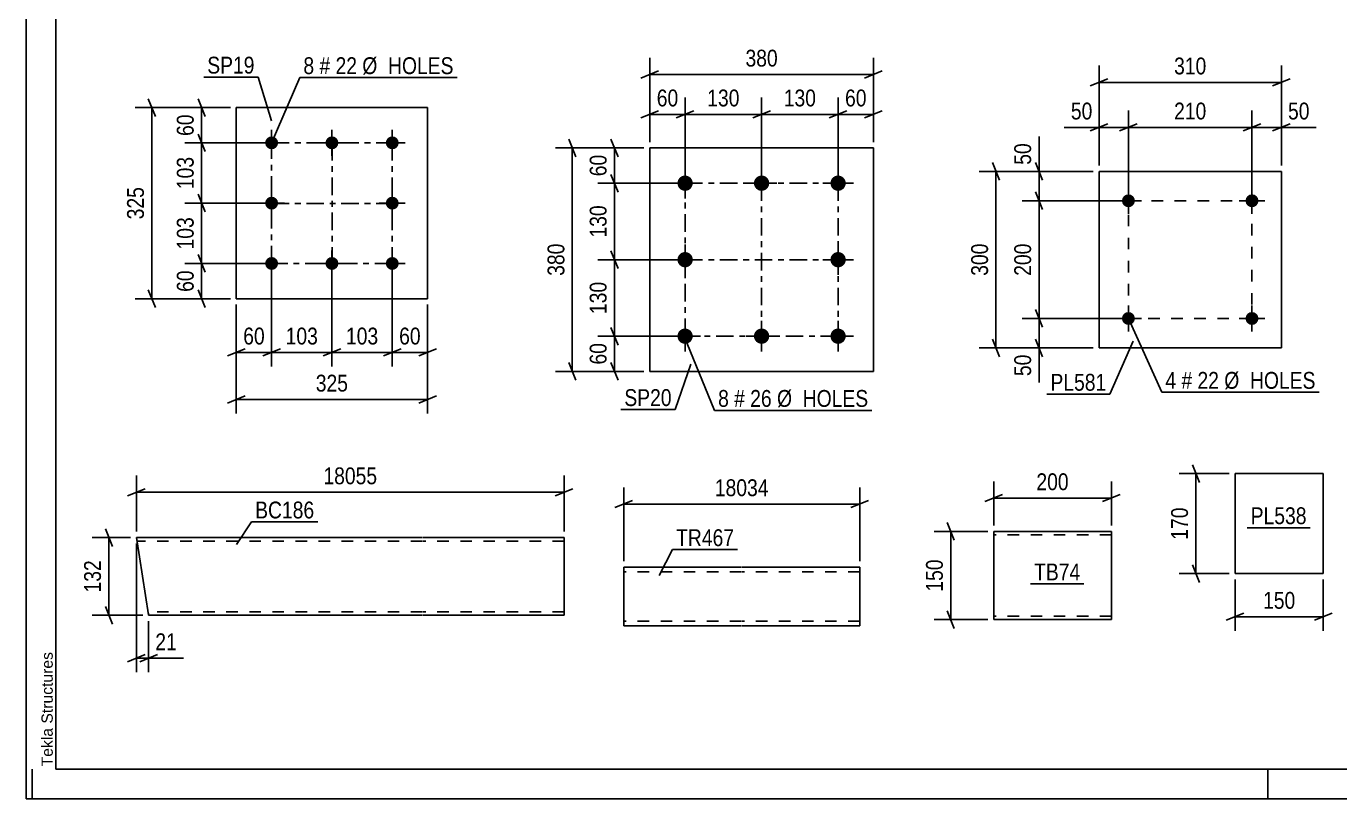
# Model space of a CAD drawing. Header units: millimetres. Extents: x 0 to 841, y 0 to 594.
# Drawn here: x 0 to 223.2, y 0 to 131.3 of the extents above; entities that cross this region are included whole.
import ezdxf

# ---------------------------------------------------------------- set-up
doc = ezdxf.new("R2010")
doc.units = ezdxf.units.MM
doc.linetypes.add('DXK_LINE_DOT2', pattern=[3.9198, 1.9599, -1.9599])
doc.linetypes.add('DXK_LINE_DOT3', pattern=[5.9187, 2.979, -0.9799, 0.9799, -0.9799])
doc.styles.add('Arial', font='ARIAL.TTF', dxfattribs={"height": 0.2})
doc.styles.add('Arial Narrow', font='ARIALN.TTF', dxfattribs={"height": 0.2})

# ---------------------------------------------------------------- blocks, each defined once
blk = doc.blocks.new('Unknown-318887657-1133 - 14856')
at = {"color": 5, "linetype": 'Continuous'}
for p, q in [((0, 594), (0, 0)), ((5, 589), (5, 5)), ((1, 0), (1, 5)), ((5, 5), (836, 5)), ((211, 0), (211, 5)), ((0, 0), (841, 0))]:
    blk.add_line(p, q, dxfattribs=at)
at = {"color": 174, "linetype": 'Continuous', "style": 'Arial'}
blk.add_text('Tekla Structures', height=1.9102, rotation=90, dxfattribs=at).set_placement((4.5, 5.5))
blk = doc.blocks.new('Part-318887657-2313 - 2236')
at = {"color": 2, "linetype": 'Continuous'}
for p, q in [((105.97, 110.61), (105.97, 72.61)), ((105.97, 110.61), (143.97, 110.61)), ((143.97, 110.61), (143.97, 72.61)), ((105.97, 72.61), (143.97, 72.61))]:
    blk.add_line(p, q, dxfattribs=at)
blk = doc.blocks.new('Bolt-318887657-2298 - 2236')
at = {"linetype": 'Continuous'}
for points in [[(111.97, 105.91, -1), (111.97, 103.31, -1)], [(124.97, 105.91, -1), (124.97, 103.31, -1)], [(137.97, 105.91, -1), (137.97, 103.31, -1)], [(111.97, 92.91, -1), (111.97, 90.31, -1)], [(137.97, 92.91, -1), (137.97, 90.31, -1)], [(111.97, 79.91, -1), (111.97, 77.31, -1)], [(124.97, 79.91, -1), (124.97, 77.31, -1)], [(137.97, 79.91, -1), (137.97, 77.31, -1)]]:
    blk.add_hatch(color=1, dxfattribs=at).paths.add_polyline_path(points)
at = {"color": 1, "linetype": 'Continuous'}
for p, q in [((111.97, 107.21), (111.97, 102.01)), ((124.97, 107.21), (124.97, 102.01)), ((137.97, 107.21), (137.97, 102.01)), ((109.37, 104.61), (114.57, 104.61)), ((122.37, 104.61), (127.57, 104.61)), ((135.37, 104.61), (140.57, 104.61)), ((111.97, 94.21), (111.97, 89.01)), ((137.97, 94.21), (137.97, 89.01)), ((109.37, 91.61), (114.57, 91.61)), ((135.37, 91.61), (140.57, 91.61)), ((111.97, 81.21), (111.97, 76.01)), ((124.97, 81.21), (124.97, 76.01)), ((137.97, 81.21), (137.97, 76.01)), ((109.37, 78.61), (114.57, 78.61)), ((122.37, 78.61), (127.57, 78.61)), ((135.37, 78.61), (140.57, 78.61))]:
    blk.add_line(p, q, dxfattribs=at)
blk = doc.blocks.new('Part-318887657-2472 - 2458')
at = {"color": 2, "linetype": 'Continuous'}
for p, q in [((205.43, 55.26), (205.43, 38.26)), ((205.43, 55.26), (220.43, 55.26)), ((220.43, 55.26), (220.43, 38.26)), ((205.43, 38.26), (220.43, 38.26))]:
    blk.add_line(p, q, dxfattribs=at)
blk = doc.blocks.new('Part-318887657-2430 - 2415')
at = {"color": 2, "linetype": 'Continuous'}
for p, q in [((164.42, 45.44), (164.42, 44.24)), ((184.42, 45.44), (164.42, 45.44)), ((184.42, 45.34), (184.42, 45.44)), ((184.42, 45.34), (184.42, 44.24)), ((164.42, 31.18), (164.42, 44.24)), ((184.42, 44.24), (184.42, 30.44)), ((164.42, 30.53), (164.42, 31.18)), ((164.42, 30.44), (164.42, 30.53)), ((184.42, 30.44), (164.42, 30.44))]:
    blk.add_line(p, q, dxfattribs=at)
at = {"color": 7, "linetype": 'DXK_LINE_DOT2'}
for p, q in [((184.42, 44.84), (164.42, 44.84)), ((184.42, 44.24), (184.42, 45.08)), ((164.42, 31.18), (164.42, 30.79)), ((164.42, 31.04), (164.42, 31.08)), ((184.42, 31.04), (164.42, 31.04)), ((184.42, 31.04), (184.42, 31.08))]:
    blk.add_line(p, q, dxfattribs=at)
blk = doc.blocks.new('Part-318887657-14675 - 14674')
at = {"color": 2, "linetype": 'Continuous'}
for p, q in [((18.73, 44.39), (67.31, 44.39)), ((20.79, 31.28), (18.73, 44.39)), ((67.41, 44.39), (91.41, 44.39)), ((91.41, 44.39), (91.41, 44.3)), ((91.41, 44.3), (91.41, 43.65)), ((91.41, 43.65), (91.41, 32.39)), ((20.8, 31.19), (20.79, 31.28)), ((91.41, 31.19), (91.41, 32.39)), ((67.31, 31.19), (20.8, 31.19)), ((91.41, 31.19), (67.41, 31.19))]:
    blk.add_line(p, q, dxfattribs=at)
at = {"color": 7, "linetype": 'DXK_LINE_DOT2'}
for p, q in [((67.31, 43.79), (18.82, 43.79)), ((91.41, 43.79), (67.41, 43.79)), ((91.41, 44.39), (91.41, 44.39)), ((91.41, 44.04), (91.41, 43.65)), ((67.31, 31.79), (20.71, 31.79)), ((20.75, 31.54), (20.8, 31.19)), ((91.41, 31.79), (67.41, 31.79)), ((91.41, 31.28), (91.41, 31.54)), ((91.41, 31.19), (91.41, 31.28))]:
    blk.add_line(p, q, dxfattribs=at)
blk = doc.blocks.new('Bolt-318887657-2534 - 2500')
at = {"linetype": 'Continuous'}
for points in [[(41.7, 112.57, -1), (41.7, 110.37, -1)], [(51.95, 112.57, -1), (51.95, 110.37, -1)], [(62.2, 112.57, -1), (62.2, 110.37, -1)], [(41.7, 102.32, -1), (41.7, 100.12, -1)], [(62.2, 102.32, -1), (62.2, 100.12, -1)], [(41.7, 92.07, -1), (41.7, 89.87, -1)], [(51.95, 92.07, -1), (51.95, 89.87, -1)], [(62.2, 92.07, -1), (62.2, 89.87, -1)]]:
    blk.add_hatch(color=1, dxfattribs=at).paths.add_polyline_path(points)
at = {"color": 1, "linetype": 'Continuous'}
for p, q in [((41.7, 113.67), (41.7, 109.27)), ((51.95, 113.67), (51.95, 109.27)), ((62.2, 113.67), (62.2, 109.27)), ((39.5, 111.47), (43.9, 111.47)), ((49.75, 111.47), (54.15, 111.47)), ((60, 111.47), (64.4, 111.47)), ((41.7, 103.42), (41.7, 99.02)), ((62.2, 103.42), (62.2, 99.02)), ((39.5, 101.22), (43.9, 101.22)), ((60, 101.22), (64.4, 101.22)), ((41.7, 93.17), (41.7, 88.77)), ((51.95, 93.17), (51.95, 88.77)), ((62.2, 93.17), (62.2, 88.77)), ((39.5, 90.97), (43.9, 90.97)), ((49.75, 90.97), (54.15, 90.97)), ((60, 90.97), (64.4, 90.97))]:
    blk.add_line(p, q, dxfattribs=at)
blk = doc.blocks.new('Part-318887657-2539 - 2500')
at = {"color": 2, "linetype": 'Continuous'}
for p, q in [((35.7, 117.47), (35.7, 84.97)), ((68.2, 117.47), (35.7, 117.47)), ((68.2, 84.97), (68.2, 117.47)), ((35.7, 84.97), (68.2, 84.97))]:
    blk.add_line(p, q, dxfattribs=at)
blk = doc.blocks.new('Part-318887657-6486 - 6478')
at = {"color": 2, "linetype": 'Continuous'}
for p, q in [((121.54, 39.37), (101.54, 39.37)), ((101.54, 39.37), (101.54, 30.97)), ((141.64, 39.37), (121.64, 39.37)), ((141.64, 39.37), (141.64, 39.37)), ((141.64, 29.37), (141.64, 39.37)), ((101.54, 29.84), (101.54, 30.97)), ((101.54, 29.37), (101.54, 29.84)), ((121.54, 29.37), (101.54, 29.37)), ((141.64, 29.37), (121.64, 29.37)), ((141.64, 29.37), (141.64, 29.37))]:
    blk.add_line(p, q, dxfattribs=at)
at = {"color": 7, "linetype": 'DXK_LINE_DOT2'}
for p, q in [((101.54, 39.25), (101.54, 37.77)), ((121.54, 38.57), (101.54, 38.57)), ((141.64, 38.57), (121.64, 38.57)), ((141.64, 39.37), (141.64, 30.17)), ((141.64, 38.57), (141.64, 38.57)), ((101.54, 30.23), (101.54, 30.97)), ((101.54, 30.17), (101.54, 30.23)), ((101.54, 30.17), (101.54, 30.23)), ((101.54, 29.84), (101.54, 30.23)), ((121.54, 30.17), (101.54, 30.17)), ((141.64, 30.17), (121.64, 30.17)), ((141.64, 30.66), (141.64, 30.97)), ((141.64, 29.49), (141.64, 30.97)), ((141.64, 30.23), (141.64, 30.66)), ((141.64, 30.17), (141.64, 30.23)), ((141.64, 30.17), (141.64, 30.17)), ((141.64, 29.37), (141.64, 29.49))]:
    blk.add_line(p, q, dxfattribs=at)
blk = doc.blocks.new('Part-318887657-6880 - 6836')
at = {"color": 2, "linetype": 'Continuous'}
for p, q in [((182.31, 76.61), (182.31, 106.61)), ((182.31, 106.61), (213.31, 106.61)), ((213.31, 106.61), (213.31, 76.61)), ((213.31, 76.61), (182.31, 76.61))]:
    blk.add_line(p, q, dxfattribs=at)
blk = doc.blocks.new('Bolt-318887657-6870 - 6836')
at = {"linetype": 'Continuous'}
for points in [[(188.41, 101.62, -1), (186.21, 101.62, -1)], [(209.41, 101.62, -1), (207.21, 101.62, -1)]]:
    blk.add_hatch(color=1, dxfattribs=at).paths.add_polyline_path(points)
at = {"color": 1, "linetype": 'Continuous'}
for p, q in [((187.31, 103.82), (187.31, 99.42)), ((208.31, 103.82), (208.31, 99.42)), ((185.11, 101.62), (189.51, 101.62)), ((206.11, 101.62), (210.51, 101.62))]:
    blk.add_line(p, q, dxfattribs=at)
blk = doc.blocks.new('Bolt-318887657-6875 - 6836')
at = {"linetype": 'Continuous'}
for points in [[(188.41, 81.62, -1), (186.21, 81.62, -1)], [(209.41, 81.62, -1), (207.21, 81.62, -1)]]:
    blk.add_hatch(color=1, dxfattribs=at).paths.add_polyline_path(points)
at = {"color": 1, "linetype": 'Continuous'}
for p, q in [((187.31, 83.82), (187.31, 79.42)), ((208.31, 83.82), (208.31, 79.42)), ((185.11, 81.62), (189.51, 81.62)), ((206.11, 81.62), (210.51, 81.62))]:
    blk.add_line(p, q, dxfattribs=at)
blk = doc.blocks.new('Rectangle-318887657-2400 - 2236')
at = {"color": 1, "linetype": 'DXK_LINE_DOT3'}
blk.add_lwpolyline([(111.97, 104.61), (137.97, 104.61), (137.97, 78.61), (111.97, 78.61), (111.97, 104.61)], close=True, dxfattribs=at)
blk = doc.blocks.new('Rectangle-318887657-2626 - 2500')
at = {"color": 1, "linetype": 'DXK_LINE_DOT3'}
blk.add_lwpolyline([(41.7, 111.47), (62.2, 111.47), (62.2, 90.97), (41.7, 90.97), (41.7, 111.47)], close=True, dxfattribs=at)
blk = doc.blocks.new('Rectangle-318887657-6989 - 6836')
at = {"color": 1, "linetype": 'DXK_LINE_DOT2'}
blk.add_lwpolyline([(187.31, 101.62), (208.31, 101.62), (208.31, 81.62), (187.31, 81.62), (187.31, 101.62)], close=True, dxfattribs=at)
blk = doc.blocks.new('Line-318887657-2386 - 2236')
at = {"color": 1, "linetype": 'DXK_LINE_DOT3'}
blk.add_line((124.97, 104.61), (124.97, 78.61), dxfattribs=at)
blk = doc.blocks.new('Line-318887657-2612 - 2500')
at = {"color": 1, "linetype": 'DXK_LINE_DOT3'}
blk.add_line((52, 111.47), (52, 90.97), dxfattribs=at)
blk = doc.blocks.new('Line-318887657-2393 - 2236')
at = {"color": 1, "linetype": 'DXK_LINE_DOT3'}
blk.add_line((111.97, 91.61), (137.97, 91.61), dxfattribs=at)
blk = doc.blocks.new('Line-318887657-2619 - 2500')
at = {"color": 1, "linetype": 'DXK_LINE_DOT3'}
blk.add_line((41.7, 101.17), (62.2, 101.17), dxfattribs=at)
blk = doc.blocks.new('StraightDimension-318887657-13867 - 2236')
at = {"color": 7, "linetype": 'Continuous'}
for p, q in [((110.97, 91.61), (97.12, 91.61)), ((100.57, 90.11), (99.37, 93.11)), ((99.97, 78.61), (99.97, 91.61)), ((110.97, 78.61), (97.12, 78.61)), ((99.37, 80.11), (100.57, 77.11))]:
    blk.add_line(p, q, dxfattribs=at)
at = {"color": 0}
blk.add_wipeout([(99.22, 88.46), (95.02, 88.46), (95.02, 81.77), (99.22, 81.77)], dxfattribs=at)
at = {"color": 3, "style": 'Arial Narrow'}
blk.add_text('130', height=2.863, rotation=90.0002, dxfattribs=at).set_placement((98.62, 82.37))
blk = doc.blocks.new('StraightDimension-318887657-2336 - 2236')
at = {"color": 7, "linetype": 'Continuous'}
for p, q in [((137.97, 105.61), (137.97, 119.16)), ((143.97, 111.61), (143.97, 119.16)), ((136.47, 115.71), (139.47, 116.91)), ((137.97, 116.31), (143.97, 116.31)), ((145.47, 116.91), (142.47, 115.71))]:
    blk.add_line(p, q, dxfattribs=at)
at = {"color": 0}
blk.add_wipeout([(143.4, 117.06), (143.4, 121.26), (138.55, 121.26), (138.55, 117.06)], dxfattribs=at)
at = {"color": 3, "style": 'Arial Narrow'}
blk.add_text('60', height=2.863, dxfattribs=at).set_placement((139.15, 117.66))
blk = doc.blocks.new('StraightDimension-318887657-2315 - 2236')
at = {"color": 7, "linetype": 'Continuous'}
for p, q in [((105.97, 111.61), (105.97, 125.93)), ((143.97, 111.61), (143.97, 125.93)), ((107.47, 123.68), (104.47, 122.48)), ((105.97, 123.08), (143.97, 123.08)), ((142.47, 122.48), (145.47, 123.68))]:
    blk.add_line(p, q, dxfattribs=at)
at = {"color": 0}
blk.add_wipeout([(128.32, 123.83), (128.32, 128.03), (121.63, 128.03), (121.63, 123.83)], dxfattribs=at)
at = {"color": 3, "style": 'Arial Narrow'}
blk.add_text('380', height=2.863, dxfattribs=at).set_placement((122.23, 124.43))
blk = doc.blocks.new('StraightDimension-318887657-2326 - 2236')
at = {"color": 7, "linetype": 'Continuous'}
for p, q in [((105.97, 111.61), (105.97, 119.16)), ((111.97, 105.61), (111.97, 119.16)), ((104.47, 115.71), (107.47, 116.91)), ((105.97, 116.31), (111.97, 116.31)), ((113.47, 116.91), (110.47, 115.71))]:
    blk.add_line(p, q, dxfattribs=at)
at = {"color": 0}
blk.add_wipeout([(111.4, 117.06), (111.4, 121.26), (106.55, 121.26), (106.55, 117.06)], dxfattribs=at)
at = {"color": 3, "style": 'Arial Narrow'}
blk.add_text('60', height=2.863, dxfattribs=at).set_placement((107.15, 117.66))
blk = doc.blocks.new('StraightDimension-318887657-2351 - 2236')
at = {"color": 7, "linetype": 'Continuous'}
for p, q in [((93.4, 109.11), (92.2, 112.11)), ((104.97, 110.61), (89.95, 110.61)), ((92.8, 72.61), (92.8, 110.61)), ((92.2, 74.11), (93.4, 71.11)), ((104.97, 72.61), (89.95, 72.61))]:
    blk.add_line(p, q, dxfattribs=at)
at = {"color": 0}
blk.add_wipeout([(92.05, 94.96), (87.85, 94.96), (87.85, 88.27), (92.05, 88.27)], dxfattribs=at)
at = {"color": 3, "style": 'Arial Narrow'}
blk.add_text('380', height=2.863, rotation=90.0002, dxfattribs=at).set_placement((91.45, 88.87))
blk = doc.blocks.new('StraightDimension-318887657-2366 - 2236')
at = {"color": 7, "linetype": 'Continuous'}
for p, q in [((110.97, 78.61), (97.12, 78.61)), ((99.37, 80.11), (100.57, 77.11)), ((99.97, 72.61), (99.97, 78.61)), ((100.57, 71.11), (99.37, 74.11)), ((104.97, 72.61), (97.12, 72.61))]:
    blk.add_line(p, q, dxfattribs=at)
at = {"color": 0}
blk.add_wipeout([(99.22, 78.04), (95.02, 78.04), (95.02, 73.19), (99.22, 73.19)], dxfattribs=at)
at = {"color": 3, "style": 'Arial Narrow'}
blk.add_text('60', height=2.863, rotation=90.0002, dxfattribs=at).set_placement((98.62, 73.79))
blk = doc.blocks.new('StraightDimension-318887657-2376 - 2236')
at = {"color": 7, "linetype": 'Continuous'}
for p, q in [((99.37, 112.11), (100.57, 109.11)), ((104.97, 110.61), (97.12, 110.61)), ((99.97, 104.61), (99.97, 110.61)), ((100.57, 103.11), (99.37, 106.11)), ((110.97, 104.61), (97.12, 104.61))]:
    blk.add_line(p, q, dxfattribs=at)
at = {"color": 0}
blk.add_wipeout([(99.22, 110.04), (95.02, 110.04), (95.02, 105.19), (99.22, 105.19)], dxfattribs=at)
at = {"color": 3, "style": 'Arial Narrow'}
blk.add_text('60', height=2.863, rotation=90.0002, dxfattribs=at).set_placement((98.62, 105.79))
blk = doc.blocks.new('StraightDimension-318887657-13845 - 2236')
at = {"color": 7, "linetype": 'Continuous'}
for p, q in [((111.97, 105.61), (111.97, 119.16)), ((124.97, 105.61), (124.97, 119.16)), ((113.47, 116.91), (110.47, 115.71)), ((111.97, 116.31), (124.97, 116.31)), ((123.47, 115.71), (126.47, 116.91))]:
    blk.add_line(p, q, dxfattribs=at)
at = {"color": 0}
blk.add_wipeout([(121.82, 117.06), (121.82, 121.26), (115.13, 121.26), (115.13, 117.06)], dxfattribs=at)
at = {"color": 3, "style": 'Arial Narrow'}
blk.add_text('130', height=2.863, dxfattribs=at).set_placement((115.73, 117.66))
blk = doc.blocks.new('StraightDimension-318887657-13847 - 2236')
at = {"color": 7, "linetype": 'Continuous'}
for p, q in [((124.97, 105.61), (124.97, 119.16)), ((137.97, 105.61), (137.97, 119.16)), ((126.47, 116.91), (123.47, 115.71)), ((124.97, 116.31), (137.97, 116.31)), ((136.47, 115.71), (139.47, 116.91))]:
    blk.add_line(p, q, dxfattribs=at)
at = {"color": 0}
blk.add_wipeout([(134.82, 117.06), (134.82, 121.26), (128.13, 121.26), (128.13, 117.06)], dxfattribs=at)
at = {"color": 3, "style": 'Arial Narrow'}
blk.add_text('130', height=2.863, dxfattribs=at).set_placement((128.73, 117.66))
blk = doc.blocks.new('StraightDimension-318887657-13869 - 2236')
at = {"color": 7, "linetype": 'Continuous'}
for p, q in [((100.57, 103.11), (99.37, 106.11)), ((110.97, 104.61), (97.12, 104.61)), ((99.97, 91.61), (99.97, 104.61)), ((110.97, 91.61), (97.12, 91.61)), ((99.37, 93.11), (100.57, 90.11))]:
    blk.add_line(p, q, dxfattribs=at)
at = {"color": 0}
blk.add_wipeout([(99.22, 101.46), (95.02, 101.46), (95.02, 94.77), (99.22, 94.77)], dxfattribs=at)
at = {"color": 3, "style": 'Arial Narrow'}
blk.add_text('130', height=2.863, rotation=90.0002, dxfattribs=at).set_placement((98.62, 95.37))
blk = doc.blocks.new('StraightDimension-318887657-2485 - 2458')
at = {"color": 7, "linetype": 'Continuous'}
for p, q in [((199.38, 53.76), (198.18, 56.76)), ((204.43, 55.26), (195.93, 55.26)), ((198.78, 38.26), (198.78, 55.26)), ((204.43, 38.26), (195.93, 38.26)), ((198.18, 39.76), (199.38, 36.76))]:
    blk.add_line(p, q, dxfattribs=at)
at = {"color": 0}
blk.add_wipeout([(198.03, 50.1), (193.83, 50.1), (193.83, 43.42), (198.03, 43.42)], dxfattribs=at)
at = {"color": 3, "style": 'Arial Narrow'}
blk.add_text('170', height=2.863, rotation=90.0002, dxfattribs=at).set_placement((197.43, 44.02))
blk = doc.blocks.new('StraightDimension-318887657-2474 - 2458')
at = {"color": 7, "linetype": 'Continuous'}
for p, q in [((205.43, 37.26), (205.43, 28.53)), ((220.43, 37.26), (220.43, 28.53)), ((206.93, 31.53), (203.93, 30.33)), ((218.93, 30.33), (221.93, 31.53)), ((205.43, 30.93), (220.43, 30.93))]:
    blk.add_line(p, q, dxfattribs=at)
at = {"color": 0}
blk.add_wipeout([(216.27, 31.68), (216.27, 35.88), (209.59, 35.88), (209.59, 31.68)], dxfattribs=at)
at = {"color": 3, "style": 'Arial Narrow'}
blk.add_text('150', height=2.863, dxfattribs=at).set_placement((210.19, 32.28))
blk = doc.blocks.new('StraightDimension-318887657-2432 - 2415')
at = {"color": 7, "linetype": 'Continuous'}
for p, q in [((157.72, 43.94), (156.52, 46.94)), ((163.42, 45.44), (154.27, 45.44)), ((157.12, 30.44), (157.12, 45.44)), ((156.52, 31.94), (157.72, 28.94)), ((163.42, 30.44), (154.27, 30.44))]:
    blk.add_line(p, q, dxfattribs=at)
at = {"color": 0}
blk.add_wipeout([(156.37, 41.28), (152.17, 41.28), (152.17, 34.59), (156.37, 34.59)], dxfattribs=at)
at = {"color": 3, "style": 'Arial Narrow'}
blk.add_text('150', height=2.863, rotation=90.0002, dxfattribs=at).set_placement((155.77, 35.19))
blk = doc.blocks.new('StraightDimension-318887657-2443 - 2415')
at = {"color": 7, "linetype": 'Continuous'}
for p, q in [((164.42, 46.44), (164.42, 53.94)), ((184.42, 46.44), (184.42, 53.94)), ((165.92, 51.69), (162.92, 50.49)), ((182.92, 50.49), (185.92, 51.69)), ((164.42, 51.09), (184.42, 51.09))]:
    blk.add_line(p, q, dxfattribs=at)
at = {"color": 0}
blk.add_wipeout([(177.76, 51.84), (177.76, 56.04), (171.07, 56.04), (171.07, 51.84)], dxfattribs=at)
at = {"color": 3, "style": 'Arial Narrow'}
blk.add_text('200', height=2.863, dxfattribs=at).set_placement((171.67, 52.44))
blk = doc.blocks.new('StraightDimension-318887657-14716 - 14674')
at = {"color": 7, "linetype": 'Continuous'}
for p, q in [((18.73, 45.39), (18.73, 54.94)), ((91.41, 45.39), (91.41, 54.94)), ((20.23, 52.69), (17.23, 51.49)), ((18.73, 52.09), (91.41, 52.09)), ((89.91, 51.49), (92.91, 52.69))]:
    blk.add_line(p, q, dxfattribs=at)
at = {"color": 0}
blk.add_wipeout([(60.24, 52.84), (60.24, 57.04), (49.9, 57.04), (49.9, 52.84)], dxfattribs=at)
at = {"color": 3, "style": 'Arial Narrow'}
blk.add_text('18055', height=2.863, dxfattribs=at).set_placement((50.5, 53.44))
blk = doc.blocks.new('StraightDimension-318887657-14690 - 14674')
at = {"color": 7, "linetype": 'Continuous'}
for p, q in [((14.64, 42.89), (13.44, 45.89)), ((17.73, 44.39), (11.19, 44.39)), ((14.04, 31.19), (14.04, 44.39)), ((13.44, 32.69), (14.64, 29.69)), ((19.8, 31.19), (11.19, 31.19))]:
    blk.add_line(p, q, dxfattribs=at)
at = {"color": 0}
blk.add_wipeout([(13.29, 41.14), (9.09, 41.14), (9.09, 34.45), (13.29, 34.45)], dxfattribs=at)
at = {"color": 3, "style": 'Arial Narrow'}
blk.add_text('132', height=2.863, rotation=90.0002, dxfattribs=at).set_placement((12.69, 35.05))
blk = doc.blocks.new('StraightDimension-318887657-14703 - 14674')
at = {"color": 7, "linetype": 'Continuous'}
for p, q in [((18.73, 43.39), (18.73, 21.49)), ((20.8, 30.19), (20.8, 21.49)), ((17.23, 23.29), (20.23, 24.49)), ((18.73, 23.89), (20.8, 23.89)), ((22.3, 24.49), (19.3, 23.29))]:
    blk.add_line(p, q, dxfattribs=at)
at = {"color": 0}
blk.add_wipeout([(26.18, 24.64), (26.18, 28.84), (21.33, 28.84), (21.33, 24.64)], dxfattribs=at)
at = {"color": 7, "linetype": 'Continuous'}
blk.add_line((20.8, 23.89), (26.71, 23.89), dxfattribs=at)
blk.add_line((20.8, 23.89), (26.71, 23.89), dxfattribs=at)
at = {"color": 3, "style": 'Arial Narrow'}
blk.add_text('21', height=2.863, dxfattribs=at).set_placement((21.93, 25.24))
blk = doc.blocks.new('StraightDimension-318887657-2562 - 2500')
at = {"color": 7, "linetype": 'Continuous'}
for p, q in [((62.2, 89.97), (62.2, 73.45)), ((68.2, 83.97), (68.2, 73.45)), ((60.7, 75.25), (63.7, 76.45)), ((69.7, 76.45), (66.7, 75.25)), ((62.2, 75.85), (68.2, 75.85))]:
    blk.add_line(p, q, dxfattribs=at)
at = {"color": 0}
blk.add_wipeout([(67.62, 76.6), (67.62, 80.8), (62.77, 80.8), (62.77, 76.6)], dxfattribs=at)
at = {"color": 3, "style": 'Arial Narrow'}
blk.add_text('60', height=2.863, dxfattribs=at).set_placement((63.37, 77.2))
blk = doc.blocks.new('StraightDimension-318887657-13927 - 2500')
at = {"color": 7, "linetype": 'Continuous'}
for p, q in [((29.2, 102.72), (30.4, 99.72)), ((40.7, 101.22), (26.95, 101.22)), ((29.8, 90.97), (29.8, 101.22)), ((30.4, 89.47), (29.2, 92.47)), ((40.7, 90.97), (26.95, 90.97))]:
    blk.add_line(p, q, dxfattribs=at)
at = {"color": 0}
blk.add_wipeout([(29.05, 99.43), (24.85, 99.43), (24.85, 92.75), (29.05, 92.75)], dxfattribs=at)
at = {"color": 3, "style": 'Arial Narrow'}
blk.add_text('103', height=2.863, rotation=90.0002, dxfattribs=at).set_placement((28.45, 93.35))
blk = doc.blocks.new('StraightDimension-318887657-2588 - 2500')
at = {"color": 7, "linetype": 'Continuous'}
for p, q in [((29.2, 92.47), (30.4, 89.47)), ((40.7, 90.97), (26.95, 90.97)), ((29.8, 84.97), (29.8, 90.97)), ((34.7, 84.97), (26.95, 84.97)), ((30.4, 83.47), (29.2, 86.47))]:
    blk.add_line(p, q, dxfattribs=at)
at = {"color": 0}
blk.add_wipeout([(29.05, 90.39), (24.85, 90.39), (24.85, 85.54), (29.05, 85.54)], dxfattribs=at)
at = {"color": 3, "style": 'Arial Narrow'}
blk.add_text('60', height=2.863, rotation=90.0002, dxfattribs=at).set_placement((28.45, 86.14))
blk = doc.blocks.new('StraightDimension-318887657-2541 - 2500')
at = {"color": 7, "linetype": 'Continuous'}
for p, q in [((21.94, 115.97), (20.74, 118.97)), ((34.7, 117.47), (18.49, 117.47)), ((21.34, 84.97), (21.34, 117.47)), ((34.7, 84.97), (18.49, 84.97)), ((20.74, 86.47), (21.94, 83.47))]:
    blk.add_line(p, q, dxfattribs=at)
at = {"color": 0}
blk.add_wipeout([(20.59, 104.56), (16.39, 104.56), (16.39, 97.87), (20.59, 97.87)], dxfattribs=at)
at = {"color": 3, "style": 'Arial Narrow'}
blk.add_text('325', height=2.863, rotation=90.0002, dxfattribs=at).set_placement((19.99, 98.47))
blk = doc.blocks.new('StraightDimension-318887657-2552 - 2500')
at = {"color": 7, "linetype": 'Continuous'}
for p, q in [((41.7, 89.97), (41.7, 73.45)), ((35.7, 83.97), (35.7, 73.45)), ((34.2, 75.25), (37.2, 76.45)), ((43.2, 76.45), (40.2, 75.25)), ((35.7, 75.85), (41.7, 75.85))]:
    blk.add_line(p, q, dxfattribs=at)
at = {"color": 0}
blk.add_wipeout([(41.12, 76.6), (41.12, 80.8), (36.27, 80.8), (36.27, 76.6)], dxfattribs=at)
at = {"color": 3, "style": 'Arial Narrow'}
blk.add_text('60', height=2.863, dxfattribs=at).set_placement((36.87, 77.2))
blk = doc.blocks.new('StraightDimension-318887657-2577 - 2500')
at = {"color": 7, "linetype": 'Continuous'}
for p, q in [((35.7, 83.97), (35.7, 65.45)), ((68.2, 83.97), (68.2, 65.45)), ((37.2, 68.45), (34.2, 67.25)), ((35.7, 67.85), (68.2, 67.85)), ((66.7, 67.25), (69.7, 68.45))]:
    blk.add_line(p, q, dxfattribs=at)
at = {"color": 0}
blk.add_wipeout([(55.29, 68.6), (55.29, 72.8), (48.6, 72.8), (48.6, 68.6)], dxfattribs=at)
at = {"color": 3, "style": 'Arial Narrow'}
blk.add_text('325', height=2.863, dxfattribs=at).set_placement((49.2, 69.2))
blk = doc.blocks.new('StraightDimension-318887657-2598 - 2500')
at = {"color": 7, "linetype": 'Continuous'}
for p, q in [((29.2, 118.97), (30.4, 115.97)), ((34.7, 117.47), (26.95, 117.47)), ((29.8, 111.47), (29.8, 117.47)), ((30.4, 109.97), (29.2, 112.97)), ((40.7, 111.47), (26.95, 111.47))]:
    blk.add_line(p, q, dxfattribs=at)
at = {"color": 0}
blk.add_wipeout([(29.05, 116.89), (24.85, 116.89), (24.85, 112.04), (29.05, 112.04)], dxfattribs=at)
at = {"color": 3, "style": 'Arial Narrow'}
blk.add_text('60', height=2.863, rotation=90.0002, dxfattribs=at).set_placement((28.45, 112.64))
blk = doc.blocks.new('StraightDimension-318887657-13905 - 2500')
at = {"color": 7, "linetype": 'Continuous'}
for p, q in [((41.7, 89.97), (41.7, 73.45)), ((51.95, 89.97), (51.95, 73.45)), ((40.2, 75.25), (43.2, 76.45)), ((53.45, 76.45), (50.45, 75.25)), ((41.7, 75.85), (51.95, 75.85))]:
    blk.add_line(p, q, dxfattribs=at)
at = {"color": 0}
blk.add_wipeout([(50.16, 76.6), (50.16, 80.8), (43.48, 80.8), (43.48, 76.6)], dxfattribs=at)
at = {"color": 3, "style": 'Arial Narrow'}
blk.add_text('103', height=2.863, dxfattribs=at).set_placement((44.08, 77.2))
blk = doc.blocks.new('StraightDimension-318887657-13907 - 2500')
at = {"color": 7, "linetype": 'Continuous'}
for p, q in [((51.95, 89.97), (51.95, 73.45)), ((62.2, 89.97), (62.2, 73.45)), ((50.45, 75.25), (53.45, 76.45)), ((63.7, 76.45), (60.7, 75.25)), ((51.95, 75.85), (62.2, 75.85))]:
    blk.add_line(p, q, dxfattribs=at)
at = {"color": 0}
blk.add_wipeout([(60.41, 76.6), (60.41, 80.8), (53.73, 80.8), (53.73, 76.6)], dxfattribs=at)
at = {"color": 3, "style": 'Arial Narrow'}
blk.add_text('103', height=2.863, dxfattribs=at).set_placement((54.33, 77.2))
blk = doc.blocks.new('StraightDimension-318887657-13929 - 2500')
at = {"color": 7, "linetype": 'Continuous'}
for p, q in [((29.2, 112.97), (30.4, 109.97)), ((40.7, 111.47), (26.95, 111.47)), ((29.8, 101.22), (29.8, 111.47)), ((30.4, 99.72), (29.2, 102.72)), ((40.7, 101.22), (26.95, 101.22))]:
    blk.add_line(p, q, dxfattribs=at)
at = {"color": 0}
blk.add_wipeout([(29.05, 109.68), (24.85, 109.68), (24.85, 103), (29.05, 103)], dxfattribs=at)
at = {"color": 3, "style": 'Arial Narrow'}
blk.add_text('103', height=2.863, rotation=90.0002, dxfattribs=at).set_placement((28.45, 103.6))
blk = doc.blocks.new('StraightDimension-318887657-6491 - 6478')
at = {"color": 7, "linetype": 'Continuous'}
for p, q in [((101.54, 40.37), (101.54, 52.92)), ((141.64, 40.37), (141.64, 52.92)), ((103.04, 50.67), (100.04, 49.47)), ((101.54, 50.07), (141.64, 50.07)), ((140.14, 49.47), (143.14, 50.67))]:
    blk.add_line(p, q, dxfattribs=at)
at = {"color": 0}
blk.add_wipeout([(126.76, 50.82), (126.76, 55.02), (116.42, 55.02), (116.42, 50.82)], dxfattribs=at)
at = {"color": 3, "style": 'Arial Narrow'}
blk.add_text('18034', height=2.863, dxfattribs=at).set_placement((117.02, 51.42))
blk = doc.blocks.new('StraightDimension-318887657-6925 - 6836')
at = {"color": 7, "linetype": 'Continuous'}
for p, q in [((182.31, 107.61), (182.31, 124.6)), ((213.31, 107.61), (213.31, 124.6)), ((183.81, 122.35), (180.81, 121.15)), ((182.31, 121.75), (213.31, 121.75)), ((211.81, 121.15), (214.81, 122.35))]:
    blk.add_line(p, q, dxfattribs=at)
at = {"color": 0}
blk.add_wipeout([(201.15, 122.5), (201.15, 126.7), (194.47, 126.7), (194.47, 122.5)], dxfattribs=at)
at = {"color": 3, "style": 'Arial Narrow'}
blk.add_text('310', height=2.863, dxfattribs=at).set_placement((195.07, 123.1))
blk = doc.blocks.new('StraightDimension-318887657-6882 - 6836')
at = {"color": 7, "linetype": 'Continuous'}
for p, q in [((208.31, 102.62), (208.31, 116.94)), ((213.31, 107.61), (213.31, 116.94)), ((206.81, 113.49), (209.81, 114.69)), ((208.31, 114.09), (213.31, 114.09)), ((214.81, 114.69), (211.81, 113.49))]:
    blk.add_line(p, q, dxfattribs=at)
at = {"color": 0}
blk.add_wipeout([(218.69, 114.84), (218.69, 119.04), (213.83, 119.04), (213.83, 114.84)], dxfattribs=at)
at = {"color": 7, "linetype": 'Continuous'}
blk.add_line((213.31, 114.09), (219.22, 114.09), dxfattribs=at)
blk.add_line((213.31, 114.09), (219.22, 114.09), dxfattribs=at)
at = {"color": 3, "style": 'Arial Narrow'}
blk.add_text('50', height=2.863, dxfattribs=at).set_placement((214.43, 115.44))
blk = doc.blocks.new('StraightDimension-318887657-6895 - 6836')
at = {"color": 7, "linetype": 'Continuous'}
for p, q in [((187.31, 102.62), (187.31, 116.94)), ((208.31, 102.62), (208.31, 116.94)), ((188.81, 114.69), (185.81, 113.49)), ((187.31, 114.09), (208.31, 114.09)), ((206.81, 113.49), (209.81, 114.69))]:
    blk.add_line(p, q, dxfattribs=at)
at = {"color": 0}
blk.add_wipeout([(201.15, 114.84), (201.15, 119.04), (194.47, 119.04), (194.47, 114.84)], dxfattribs=at)
at = {"color": 3, "style": 'Arial Narrow'}
blk.add_text('210', height=2.863, dxfattribs=at).set_placement((195.07, 115.44))
blk = doc.blocks.new('StraightDimension-318887657-6960 - 6836')
at = {"color": 7, "linetype": 'Continuous'}
for p, q in [((172.72, 100.12), (171.52, 103.12)), ((186.31, 101.62), (169.27, 101.62)), ((172.12, 81.62), (172.12, 101.62)), ((171.52, 83.12), (172.72, 80.12)), ((186.31, 81.62), (169.27, 81.62))]:
    blk.add_line(p, q, dxfattribs=at)
at = {"color": 0}
blk.add_wipeout([(171.37, 94.96), (167.17, 94.96), (167.17, 88.27), (171.37, 88.27)], dxfattribs=at)
at = {"color": 3, "style": 'Arial Narrow'}
blk.add_text('200', height=2.863, rotation=90.0002, dxfattribs=at).set_placement((170.77, 88.87))
blk = doc.blocks.new('StraightDimension-318887657-6911 - 6836')
at = {"color": 7, "linetype": 'Continuous'}
for p, q in [((182.31, 107.61), (182.31, 116.94)), ((187.31, 102.62), (187.31, 116.94)), ((180.81, 113.49), (183.81, 114.69)), ((182.31, 114.09), (187.31, 114.09)), ((188.81, 114.69), (185.81, 113.49))]:
    blk.add_line(p, q, dxfattribs=at)
at = {"color": 0}
blk.add_wipeout([(181.78, 114.84), (181.78, 119.04), (176.93, 119.04), (176.93, 114.84)], dxfattribs=at)
at = {"color": 7, "linetype": 'Continuous'}
blk.add_line((182.31, 114.09), (176.4, 114.09), dxfattribs=at)
blk.add_line((182.31, 114.09), (176.4, 114.09), dxfattribs=at)
at = {"color": 3, "style": 'Arial Narrow'}
blk.add_text('50', height=2.863, dxfattribs=at).set_placement((177.53, 115.44))
blk = doc.blocks.new('StraightDimension-318887657-6936 - 6836')
at = {"color": 7, "linetype": 'Continuous'}
for p, q in [((165.4, 105.11), (164.2, 108.11)), ((181.31, 106.61), (161.95, 106.61)), ((164.8, 76.61), (164.8, 106.61)), ((181.31, 76.61), (161.95, 76.61)), ((164.2, 78.11), (165.4, 75.11))]:
    blk.add_line(p, q, dxfattribs=at)
at = {"color": 0}
blk.add_wipeout([(164.05, 94.96), (159.85, 94.96), (159.85, 88.27), (164.05, 88.27)], dxfattribs=at)
at = {"color": 3, "style": 'Arial Narrow'}
blk.add_text('300', height=2.863, rotation=90.0002, dxfattribs=at).set_placement((163.45, 88.87))
blk = doc.blocks.new('StraightDimension-318887657-6947 - 6836')
at = {"color": 7, "linetype": 'Continuous'}
for p, q in [((171.52, 83.12), (172.72, 80.12)), ((186.31, 81.62), (169.27, 81.62)), ((172.12, 76.61), (172.12, 81.62)), ((181.31, 76.61), (169.27, 76.61)), ((172.72, 75.11), (171.52, 78.11))]:
    blk.add_line(p, q, dxfattribs=at)
at = {"color": 0}
blk.add_wipeout([(171.37, 76.09), (167.17, 76.09), (167.17, 71.23), (171.37, 71.23)], dxfattribs=at)
at = {"color": 7, "linetype": 'Continuous'}
blk.add_line((172.12, 76.61), (172.12, 70.71), dxfattribs=at)
blk.add_line((172.12, 76.61), (172.12, 70.71), dxfattribs=at)
at = {"color": 3, "style": 'Arial Narrow'}
blk.add_text('50', height=2.863, rotation=90.0002, dxfattribs=at).set_placement((170.77, 71.83))
blk = doc.blocks.new('StraightDimension-318887657-6976 - 6836')
at = {"color": 7, "linetype": 'Continuous'}
for p, q in [((171.52, 108.11), (172.72, 105.11)), ((181.31, 106.61), (169.27, 106.61)), ((172.12, 101.62), (172.12, 106.61)), ((172.72, 100.12), (171.52, 103.12)), ((186.31, 101.62), (169.27, 101.62))]:
    blk.add_line(p, q, dxfattribs=at)
at = {"color": 0}
blk.add_wipeout([(171.37, 112), (167.17, 112), (167.17, 107.14), (171.37, 107.14)], dxfattribs=at)
at = {"color": 7, "linetype": 'Continuous'}
blk.add_line((172.12, 106.61), (172.12, 112.52), dxfattribs=at)
blk.add_line((172.12, 106.61), (172.12, 112.52), dxfattribs=at)
at = {"color": 3, "style": 'Arial Narrow'}
blk.add_text('50', height=2.863, rotation=90.0002, dxfattribs=at).set_placement((170.77, 107.74))
blk = doc.blocks.new('Mark-318887657-2309 - 2236')
at = {"color": 0}
blk.add_wipeout([(109.68, 66.74), (109.68, 69.74), (101.64, 69.74), (101.64, 66.74)], dxfattribs=at)
blk.add_wipeout([(109.68, 66.74), (109.68, 69.74), (101.64, 69.74), (101.64, 66.74)], dxfattribs=at)
at = {"color": 30, "linetype": 'Continuous'}
for p in [(112.95, 73.88), (101.04, 66.14)]:
    blk.add_line(p, (110.28, 66.14), dxfattribs=at)
at = {"color": 3, "style": 'Arial Narrow'}
blk.add_text('SP20', height=2.863, dxfattribs=at).set_placement((101.64, 66.74))
blk = doc.blocks.new('Mark-318887657-2294 - 2236')
at = {"color": 0}
blk.add_wipeout([(119.4, 66.6), (119.4, 69.6), (117.58, 69.6), (117.58, 66.6)], dxfattribs=at)
blk.add_wipeout([(119.4, 66.6), (119.4, 69.6), (117.58, 69.6), (117.58, 66.6)], dxfattribs=at)
at = {"color": 7, "linetype": 'Continuous'}
blk.add_line((111.74, 78.72), (116.98, 66), dxfattribs=at)
at = {"color": 0}
blk.add_wipeout([(122.13, 66.6), (122.13, 69.6), (120.3, 69.6), (120.3, 66.6)], dxfattribs=at)
blk.add_wipeout([(122.13, 66.6), (122.13, 69.6), (120.3, 69.6), (120.3, 66.6)], dxfattribs=at)
at = {"color": 3, "style": 'Arial Narrow'}
blk.add_text('8', height=2.86, dxfattribs=at).set_placement((117.58, 66.6))
at = {"color": 0}
blk.add_wipeout([(126.69, 66.6), (126.69, 69.6), (123.03, 69.6), (123.03, 66.6)], dxfattribs=at)
blk.add_wipeout([(126.69, 66.6), (126.69, 69.6), (123.03, 69.6), (123.03, 66.6)], dxfattribs=at)
at = {"color": 3, "style": 'Arial Narrow'}
blk.add_text('#', height=2.86, dxfattribs=at).set_placement((120.3, 66.6))
at = {"color": 0}
blk.add_wipeout([(143.12, 66.6), (143.12, 69.6), (127.59, 69.6), (127.59, 66.6)], dxfattribs=at)
blk.add_wipeout([(143.12, 66.6), (143.12, 69.6), (127.59, 69.6), (127.59, 66.6)], dxfattribs=at)
at = {"color": 7, "linetype": 'Continuous'}
blk.add_line((116.98, 66), (143.72, 66), dxfattribs=at)
at = {"color": 3, "style": 'Arial Narrow'}
for s, p in [('26', (123.03, 66.6)), ('Ø  HOLES', (127.59, 66.6))]:
    blk.add_text(s, height=2.863, dxfattribs=at).set_placement(p)
blk = doc.blocks.new('Mark-318887657-2470 - 2458')
at = {"color": 0}
blk.add_wipeout([(217.59, 46.66), (217.59, 49.66), (208.09, 49.66), (208.09, 46.66)], dxfattribs=at)
blk.add_wipeout([(217.59, 46.66), (217.59, 49.66), (208.09, 49.66), (208.09, 46.66)], dxfattribs=at)
at = {"color": 30, "linetype": 'Continuous'}
blk.add_line((207.49, 46.06), (218.19, 46.06), dxfattribs=at)
at = {"color": 3, "style": 'Arial Narrow'}
blk.add_text('PL538', height=2.863, dxfattribs=at).set_placement((208.09, 46.66))
blk = doc.blocks.new('Mark-318887657-2428 - 2415')
at = {"color": 0}
blk.add_wipeout([(179.13, 37.11), (179.13, 40.11), (171.28, 40.11), (171.28, 37.11)], dxfattribs=at)
blk.add_wipeout([(179.13, 37.11), (179.13, 40.11), (171.28, 40.11), (171.28, 37.11)], dxfattribs=at)
at = {"color": 30, "linetype": 'Continuous'}
blk.add_line((170.68, 36.51), (179.73, 36.51), dxfattribs=at)
at = {"color": 3, "style": 'Arial Narrow'}
blk.add_text('TB74', height=2.863, dxfattribs=at).set_placement((171.28, 37.11))
blk = doc.blocks.new('Mark-318887657-14726 - 14674')
at = {"color": 0}
blk.add_wipeout([(48.95, 47.64), (48.95, 50.64), (38.9, 50.64), (38.9, 47.64)], dxfattribs=at)
blk.add_wipeout([(48.95, 47.64), (48.95, 50.64), (38.9, 50.64), (38.9, 47.64)], dxfattribs=at)
at = {"color": 30, "linetype": 'Continuous'}
for p, q in [((35.74, 43.22), (38.3, 47.04)), ((38.3, 47.04), (49.55, 47.04))]:
    blk.add_line(p, q, dxfattribs=at)
at = {"color": 3, "style": 'Arial Narrow'}
blk.add_text('BC186', height=2.863, dxfattribs=at).set_placement((38.9, 47.64))
blk = doc.blocks.new('Mark-318887657-2535 - 2500')
at = {"color": 0}
blk.add_wipeout([(38.8, 123.24), (38.8, 126.24), (30.76, 126.24), (30.76, 123.24)], dxfattribs=at)
blk.add_wipeout([(38.8, 123.24), (38.8, 126.24), (30.76, 126.24), (30.76, 123.24)], dxfattribs=at)
at = {"color": 30, "linetype": 'Continuous'}
for p in [(30.16, 122.64), (41.69, 115.22)]:
    blk.add_line(p, (39.4, 122.64), dxfattribs=at)
at = {"color": 3, "style": 'Arial Narrow'}
blk.add_text('SP19', height=2.863, dxfattribs=at).set_placement((30.76, 123.24))
blk = doc.blocks.new('Mark-318887657-2530 - 2500')
at = {"color": 0}
blk.add_wipeout([(48.93, 123.15), (48.93, 126.15), (47.1, 126.15), (47.1, 123.15)], dxfattribs=at)
blk.add_wipeout([(48.93, 123.15), (48.93, 126.15), (47.1, 126.15), (47.1, 123.15)], dxfattribs=at)
at = {"color": 7, "linetype": 'Continuous'}
blk.add_line((41.6, 111.28), (46.5, 122.55), dxfattribs=at)
at = {"color": 0}
blk.add_wipeout([(51.66, 123.15), (51.66, 126.15), (49.83, 126.15), (49.83, 123.15)], dxfattribs=at)
blk.add_wipeout([(51.66, 123.15), (51.66, 126.15), (49.83, 126.15), (49.83, 123.15)], dxfattribs=at)
at = {"color": 3, "style": 'Arial Narrow'}
blk.add_text('8', height=2.86, dxfattribs=at).set_placement((47.1, 123.15))
at = {"color": 0}
blk.add_wipeout([(56.21, 123.15), (56.21, 126.15), (52.56, 126.15), (52.56, 123.15)], dxfattribs=at)
blk.add_wipeout([(56.21, 123.15), (56.21, 126.15), (52.56, 126.15), (52.56, 123.15)], dxfattribs=at)
at = {"color": 3, "style": 'Arial Narrow'}
blk.add_text('#', height=2.86, dxfattribs=at).set_placement((49.83, 123.15))
at = {"color": 0}
blk.add_wipeout([(72.64, 123.15), (72.64, 126.15), (57.11, 126.15), (57.11, 123.15)], dxfattribs=at)
blk.add_wipeout([(72.64, 123.15), (72.64, 126.15), (57.11, 126.15), (57.11, 123.15)], dxfattribs=at)
at = {"color": 7, "linetype": 'Continuous'}
blk.add_line((46.5, 122.55), (73.24, 122.55), dxfattribs=at)
at = {"color": 3, "style": 'Arial Narrow'}
for s, p in [('22', (52.56, 123.15)), ('Ø  HOLES', (57.11, 123.15))]:
    blk.add_text(s, height=2.863, dxfattribs=at).set_placement(p)
blk = doc.blocks.new('Mark-318887657-6482 - 6478')
at = {"color": 0}
blk.add_wipeout([(120.3, 42.93), (120.3, 45.93), (110.44, 45.93), (110.44, 42.93)], dxfattribs=at)
blk.add_wipeout([(120.3, 42.93), (120.3, 45.93), (110.44, 45.93), (110.44, 42.93)], dxfattribs=at)
at = {"color": 30, "linetype": 'Continuous'}
for p, q in [((107.54, 37.94), (109.84, 42.33)), ((109.84, 42.33), (120.9, 42.33))]:
    blk.add_line(p, q, dxfattribs=at)
at = {"color": 3, "style": 'Arial Narrow'}
blk.add_text('TR467', height=2.863, dxfattribs=at).set_placement((110.44, 42.93))
blk = doc.blocks.new('MarkSet-318887657-7036 - 6836')
at = {"color": 0}
blk.add_wipeout([(195.42, 69.67), (195.42, 72.67), (193.59, 72.67), (193.59, 69.67)], dxfattribs=at)
blk.add_wipeout([(195.42, 69.67), (195.42, 72.67), (193.59, 72.67), (193.59, 69.67)], dxfattribs=at)
at = {"color": 7, "linetype": 'Continuous'}
blk.add_line((187.31, 81.62), (192.99, 69.07), dxfattribs=at)
at = {"color": 0}
blk.add_wipeout([(198.14, 69.67), (198.14, 72.67), (196.32, 72.67), (196.32, 69.67)], dxfattribs=at)
blk.add_wipeout([(198.14, 69.67), (198.14, 72.67), (196.32, 72.67), (196.32, 69.67)], dxfattribs=at)
at = {"color": 3, "style": 'Arial Narrow'}
blk.add_text('4', height=2.86, dxfattribs=at).set_placement((193.59, 69.67))
at = {"color": 0}
blk.add_wipeout([(202.7, 69.67), (202.7, 72.67), (199.04, 72.67), (199.04, 69.67)], dxfattribs=at)
blk.add_wipeout([(202.7, 69.67), (202.7, 72.67), (199.04, 72.67), (199.04, 69.67)], dxfattribs=at)
at = {"color": 3, "style": 'Arial Narrow'}
blk.add_text('#', height=2.86, dxfattribs=at).set_placement((196.32, 69.67))
at = {"color": 0}
blk.add_wipeout([(219.13, 69.67), (219.13, 72.67), (203.6, 72.67), (203.6, 69.67)], dxfattribs=at)
blk.add_wipeout([(219.13, 69.67), (219.13, 72.67), (203.6, 72.67), (203.6, 69.67)], dxfattribs=at)
at = {"color": 7, "linetype": 'Continuous'}
blk.add_line((192.99, 69.07), (219.73, 69.07), dxfattribs=at)
at = {"color": 3, "style": 'Arial Narrow'}
for s, p in [('22', (199.04, 69.67)), ('Ø  HOLES', (203.6, 69.67))]:
    blk.add_text(s, height=2.863, dxfattribs=at).set_placement(p)
blk = doc.blocks.new('Mark-318887657-6876 - 6836')
at = {"color": 0}
blk.add_wipeout([(183.57, 69.34), (183.57, 72.34), (174.06, 72.34), (174.06, 69.34)], dxfattribs=at)
blk.add_wipeout([(183.57, 69.34), (183.57, 72.34), (174.06, 72.34), (174.06, 69.34)], dxfattribs=at)
at = {"color": 30, "linetype": 'Continuous'}
for p in [(188.09, 77.76), (173.46, 68.74)]:
    blk.add_line(p, (184.17, 68.74), dxfattribs=at)
at = {"color": 3, "style": 'Arial Narrow'}
blk.add_text('PL581', height=2.863, dxfattribs=at).set_placement((174.06, 69.34))

msp = doc.modelspace()

# ---------------------------------------------------------------- block references
for name in ['Unknown-318887657-1133 - 14856', 'Part-318887657-2539 - 2500', 'Bolt-318887657-2534 - 2500', 'Rectangle-318887657-2626 - 2500', 'Line-318887657-2612 - 2500', 'Part-318887657-2313 - 2236', 'Bolt-318887657-2298 - 2236', 'Part-318887657-6880 - 6836', 'Rectangle-318887657-2400 - 2236', 'Line-318887657-2386 - 2236', 'Bolt-318887657-6870 - 6836', 'Line-318887657-2619 - 2500', 'Rectangle-318887657-6989 - 6836', 'Line-318887657-2393 - 2236', 'Bolt-318887657-6875 - 6836', 'Part-318887657-2472 - 2458', 'Part-318887657-2430 - 2415', 'Part-318887657-14675 - 14674', 'Part-318887657-6486 - 6478']:
    msp.add_blockref(name, (0, 0))

# ---------------------------------------------------------------- next in the draw order: block references
for name in ['StraightDimension-318887657-6925 - 6836', 'StraightDimension-318887657-2336 - 2236', 'StraightDimension-318887657-13927 - 2500', 'StraightDimension-318887657-13867 - 2236', 'StraightDimension-318887657-2562 - 2500', 'StraightDimension-318887657-14716 - 14674', 'StraightDimension-318887657-2485 - 2458', 'StraightDimension-318887657-6491 - 6478', 'Mark-318887657-2470 - 2458', 'StraightDimension-318887657-2432 - 2415', 'Mark-318887657-2428 - 2415']:
    msp.add_blockref(name, (0, 0))

# ---------------------------------------------------------------- next in the draw order: block references
for name in ['StraightDimension-318887657-2315 - 2236', 'StraightDimension-318887657-6882 - 6836', 'StraightDimension-318887657-2588 - 2500', 'StraightDimension-318887657-2443 - 2415', 'Mark-318887657-14726 - 14674', 'StraightDimension-318887657-14690 - 14674', 'Mark-318887657-6482 - 6478', 'StraightDimension-318887657-2474 - 2458']:
    msp.add_blockref(name, (0, 0))

# ---------------------------------------------------------------- next in the draw order: block references
for name in ['StraightDimension-318887657-2326 - 2236', 'StraightDimension-318887657-2541 - 2500', 'StraightDimension-318887657-6895 - 6836', 'StraightDimension-318887657-14703 - 14674']:
    msp.add_blockref(name, (0, 0))

# ---------------------------------------------------------------- next in the draw order: block references
for name in ['StraightDimension-318887657-2598 - 2500', 'StraightDimension-318887657-2351 - 2236', 'StraightDimension-318887657-6960 - 6836', 'StraightDimension-318887657-2552 - 2500']:
    msp.add_blockref(name, (0, 0))

# ---------------------------------------------------------------- next in the draw order: block references
for name in ['Mark-318887657-2535 - 2500', 'StraightDimension-318887657-6911 - 6836', 'StraightDimension-318887657-13929 - 2500', 'StraightDimension-318887657-2376 - 2236', 'StraightDimension-318887657-2577 - 2500', 'StraightDimension-318887657-2366 - 2236']:
    msp.add_blockref(name, (0, 0))

# ---------------------------------------------------------------- next in the draw order: block references
for name in ['Mark-318887657-2530 - 2500', 'StraightDimension-318887657-13845 - 2236', 'StraightDimension-318887657-6936 - 6836', 'StraightDimension-318887657-13905 - 2500', 'Mark-318887657-2309 - 2236']:
    msp.add_blockref(name, (0, 0))

# ---------------------------------------------------------------- next in the draw order: block references
for name in ['StraightDimension-318887657-13847 - 2236', 'StraightDimension-318887657-6976 - 6836', 'StraightDimension-318887657-13869 - 2236', 'StraightDimension-318887657-13907 - 2500', 'StraightDimension-318887657-6947 - 6836', 'Mark-318887657-2294 - 2236']:
    msp.add_blockref(name, (0, 0))

# ---------------------------------------------------------------- next in the draw order: block references
msp.add_blockref('MarkSet-318887657-7036 - 6836', (0, 0))

# ---------------------------------------------------------------- next in the draw order: block references
msp.add_blockref('Mark-318887657-6876 - 6836', (0, 0))

doc.saveas('drawing.dxf')
